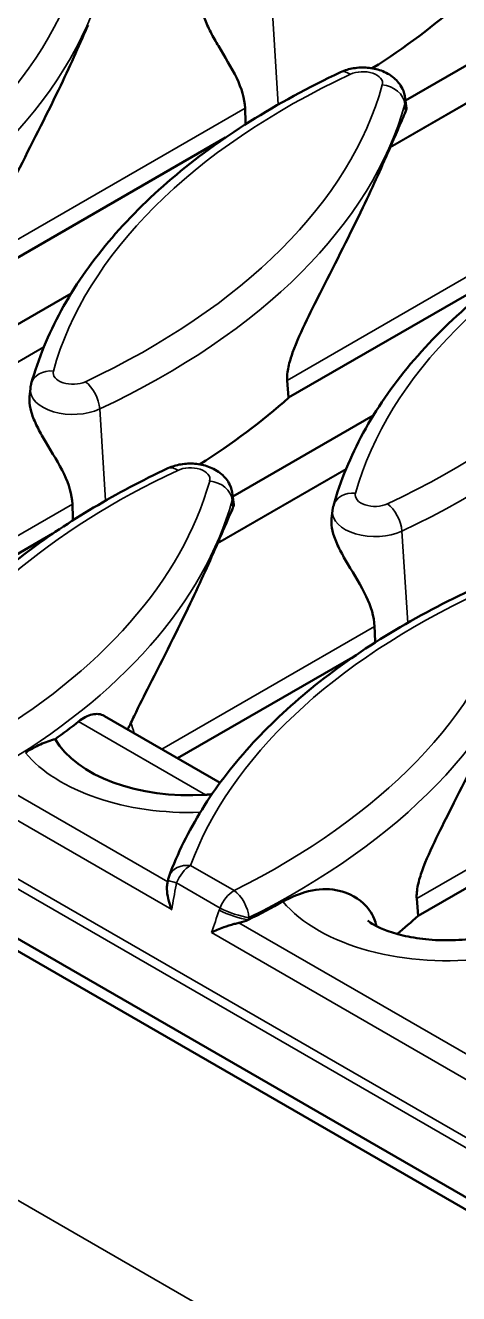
# Model space of a CAD drawing. Header units: millimetres. Extents: x 0 to 1485, y 0 to 1050.
# Drawn here: x 115.34 to 129.53, y 263.75 to 305.34 of the extents above; entities that cross this region are included whole.
import ezdxf

# ---------------------------------------------------------------- set-up
doc = ezdxf.new("R2010")
doc.units = ezdxf.units.MM
doc.header["$LTSCALE"] = 2.5
doc.layers.add('Sichtbar (ISO)', color=7, linetype='Continuous', lineweight=50)
doc.layers.add('Sichtbar schmal (ISO)', color=7, linetype='Continuous', lineweight=35)

msp = doc.modelspace()

# ---------------------------------------------------------------- linework, layer by layer
at = {"layer": 'Sichtbar (ISO)'}
for p, q in [((127.791, 302.872), (132.393, 305.528)), ((416.86, 100.751), (63.307, 304.875)), ((63.837, 304.977), (240.26, 203.119)), ((127.785, 302.934), (127.819, 302.617)), ((121.894, 301.657), (114.063, 297.136)), ((131.793, 297.652), (123.963, 293.131)), ((112.235, 293.89), (116.837, 296.547)), ((123.963, 293.131), (123.917, 293.698)), ((115.501, 293.434), (115.472, 293.159)), ((122.134, 289.885), (126.736, 292.542)), ((122.128, 289.948), (122.162, 289.631)), ((125.401, 289.429), (125.371, 289.155)), ((116.237, 288.671), (110.7, 285.474)), ((126.137, 284.666), (120.326, 281.311)), ((121.72, 280.507), (117.934, 282.692)), ((136.036, 280.662), (128.206, 276.141)), ((128.206, 276.141), (128.16, 276.707))]:
    msp.add_line(p, q, dxfattribs=at)
msp.add_arc((120.748, 277.178), 0.75, 159.7795, 169.4304, dxfattribs=at)
for centre, major_axis, ratio, start_param, end_param in [((105.726, 314.992), (28.411, 0), 0.57735, 5.542918, 5.711515), ((100.07, 305.272), (28.061, 0), 0.57735, 6.037665, 6.038748), ((100.07, 302.006), (28.411, 0), 0.57735, 5.542918, 5.711515), ((94.413, 292.286), (28.061, 0), 0.57735, 6.037665, 6.038748), ((94.413, 292.082), (-28.083, 0), 0.57735, 2.465422, 2.510055), ((120.708, 282.757), (-4.617, 0), 0.57735, 0.313443, 1.685451), ((184.445, 261.48), (-7.447, -83.255), 0.790394, 4.592082, 4.593774), ((104.312, 288.281), (28.061, 0), 0.57735, 5.423994, 5.478745), ((104.312, 285.015), (28.411, 0), 0.57735, 5.667965, 5.711515)]:
    msp.add_ellipse(centre, major_axis=major_axis, ratio=ratio, start_param=start_param, end_param=end_param, dxfattribs=at)
for points, knots in [([(105.632, 297.596), (105.858, 298.41), (106.187, 299.211), (107.035, 300.766), (107.554, 301.52), (108.769, 302.969), (109.464, 303.663), (111.013, 304.981), (111.867, 305.604), (113.716, 306.768), (114.711, 307.309), (115.766, 307.804)], [5.6570493, 5.6570493, 5.6570493, 5.6570493, 5.8027839, 5.8027839, 5.9485186, 5.9485186, 6.0942532, 6.0942532, 6.2399879, 6.2399879, 6.3857225, 6.3857225, 6.3857225, 6.3857225]), ([(121.129, 306.145), (121.122, 306.082), (121.121, 306.015), (121.138, 305.822), (121.17, 305.691), (121.259, 305.426), (121.329, 305.27), (121.489, 304.957), (121.578, 304.801), (121.867, 304.312), (122.093, 303.958), (122.418, 303.276), (122.521, 302.944), (122.534, 302.62)], [3.8013839, 3.8013839, 3.8013839, 3.8013839, 3.8486369, 3.8486369, 3.9329934, 3.9329934, 4.0314686, 4.0314686, 4.1299438, 4.1299438, 4.3729414, 4.3729414, 4.5970062, 4.5970062, 4.5970062, 4.5970062]), ([(114.018, 297.703), (114.013, 297.767), (114.013, 297.836), (114.027, 297.985), (114.04, 298.064), (114.091, 298.303), (114.143, 298.466), (114.323, 298.97), (114.489, 299.331), (114.826, 300.033), (114.998, 300.372), (115.612, 301.582), (116.085, 302.509), (116.843, 304.1), (117.146, 304.778), (117.389, 305.339)], [0.001445, 0.001445, 0.001445, 0.001445, 0.046776, 0.046776, 0.093551, 0.093551, 0.187102, 0.187102, 0.417891, 0.417891, 0.64868, 0.64868, 1.339149, 1.339149, 1.926999, 1.926999, 1.926999, 1.926999]), ([(125.666, 303.8), (125.804, 303.865), (125.945, 303.905), (126.24, 303.955), (126.393, 303.961), (126.698, 303.936), (126.849, 303.905), (127.143, 303.798), (127.286, 303.722), (127.522, 303.519), (127.62, 303.405), (127.738, 303.163), (127.772, 303.051), (127.785, 302.934)], [0.102537, 0.102537, 0.102537, 0.102537, 0.502627, 0.502627, 0.927097, 0.927097, 1.350551, 1.350551, 1.766423, 1.766423, 2.082244, 2.082244, 2.294291, 2.294291, 2.294291, 2.294291]), ([(115.531, 293.591), (115.758, 294.405), (116.086, 295.206), (116.934, 296.761), (117.454, 297.515), (118.668, 298.964), (119.363, 299.659), (120.912, 300.976), (121.767, 301.599), (123.616, 302.763), (124.611, 303.304), (125.666, 303.8)], [5.6570493, 5.6570493, 5.6570493, 5.6570493, 5.8027839, 5.8027839, 5.9485186, 5.9485186, 6.0942532, 6.0942532, 6.2399879, 6.2399879, 6.3857225, 6.3857225, 6.3857225, 6.3857225]), ([(127.296, 301.351), (127.394, 301.578), (127.484, 301.789), (127.647, 302.168), (127.724, 302.348), (127.796, 302.506)], [5.6696828, 5.6696828, 5.6696828, 5.6696828, 5.9076607, 5.9076607, 6.1399115, 6.1399115, 6.1399115, 6.1399115]), ([(123.917, 293.698), (123.912, 293.762), (123.913, 293.832), (123.926, 293.98), (123.939, 294.059), (123.991, 294.298), (124.042, 294.461), (124.223, 294.966), (124.389, 295.326), (124.725, 296.028), (124.897, 296.367), (125.511, 297.577), (125.985, 298.505), (126.742, 300.095), (127.045, 300.773), (127.289, 301.334)], [0.001445, 0.001445, 0.001445, 0.001445, 0.046776, 0.046776, 0.093551, 0.093551, 0.187102, 0.187102, 0.417891, 0.417891, 0.64868, 0.64868, 1.339149, 1.339149, 1.926999, 1.926999, 1.926999, 1.926999]), ([(125.431, 289.587), (125.657, 290.401), (125.986, 291.201), (126.834, 292.756), (127.353, 293.511), (128.568, 294.96), (129.263, 295.654), (130.812, 296.971), (131.666, 297.594), (133.515, 298.758), (134.51, 299.3), (135.565, 299.795)], [5.6570493, 5.6570493, 5.6570493, 5.6570493, 5.8027839, 5.8027839, 5.9485186, 5.9485186, 6.0942532, 6.0942532, 6.2399879, 6.2399879, 6.3857225, 6.3857225, 6.3857225, 6.3857225]), ([(115.501, 293.434), (115.502, 293.445), (115.504, 293.456), (115.507, 293.477), (115.508, 293.488), (115.512, 293.509), (115.514, 293.519), (115.518, 293.54), (115.521, 293.55), (115.526, 293.571), (115.528, 293.581), (115.531, 293.591)], [5.5596905, 5.5596905, 5.5596905, 5.5596905, 5.57916226, 5.57916226, 5.59863402, 5.59863402, 5.61810578, 5.61810578, 5.63757754, 5.63757754, 5.6570493, 5.6570493, 5.6570493, 5.6570493]), ([(115.472, 293.159), (115.465, 293.096), (115.465, 293.029), (115.481, 292.836), (115.513, 292.705), (115.603, 292.44), (115.672, 292.283), (115.832, 291.971), (115.922, 291.815), (116.211, 291.326), (116.437, 290.971), (116.761, 290.29), (116.864, 289.958), (116.877, 289.634)], [3.8013839, 3.8013839, 3.8013839, 3.8013839, 3.8486369, 3.8486369, 3.9329934, 3.9329934, 4.0314686, 4.0314686, 4.1299438, 4.1299438, 4.3729414, 4.3729414, 4.5970062, 4.5970062, 4.5970062, 4.5970062]), ([(110.798, 282.894), (111.134, 283.525), (111.532, 284.14), (112.447, 285.334), (112.963, 285.913), (114.104, 287.026), (114.729, 287.561), (116.078, 288.581), (116.803, 289.066), (118.341, 289.982), (119.155, 290.413), (120.009, 290.814)], [5.7963505, 5.7963505, 5.7963505, 5.7963505, 5.9142249, 5.9142249, 6.0320993, 6.0320993, 6.1499737, 6.1499737, 6.2678481, 6.2678481, 6.3857225, 6.3857225, 6.3857225, 6.3857225]), ([(120.009, 290.814), (120.147, 290.878), (120.288, 290.919), (120.583, 290.969), (120.736, 290.975), (121.041, 290.95), (121.192, 290.919), (121.486, 290.811), (121.63, 290.736), (121.866, 290.533), (121.963, 290.419), (122.081, 290.177), (122.115, 290.065), (122.128, 289.948)], [0.102537, 0.102537, 0.102537, 0.102537, 0.502627, 0.502627, 0.927097, 0.927097, 1.350551, 1.350551, 1.766423, 1.766423, 2.082244, 2.082244, 2.294291, 2.294291, 2.294291, 2.294291]), ([(121.639, 288.365), (121.682, 288.463), (121.722, 288.557), (121.898, 288.966), (122.027, 289.273), (122.139, 289.519)], [5.4826973, 5.4826973, 5.4826973, 5.4826973, 5.5850708, 5.5850708, 5.9462229, 5.9462229, 5.9462229, 5.9462229]), ([(125.401, 289.429), (125.402, 289.44), (125.403, 289.451), (125.406, 289.472), (125.408, 289.483), (125.412, 289.504), (125.414, 289.514), (125.418, 289.535), (125.42, 289.546), (125.425, 289.566), (125.428, 289.576), (125.431, 289.587)], [5.5596905, 5.5596905, 5.5596905, 5.5596905, 5.57916226, 5.57916226, 5.59863402, 5.59863402, 5.61810578, 5.61810578, 5.63757754, 5.63757754, 5.6570493, 5.6570493, 5.6570493, 5.6570493]), ([(125.371, 289.155), (125.365, 289.091), (125.364, 289.024), (125.381, 288.831), (125.413, 288.7), (125.502, 288.435), (125.572, 288.279), (125.731, 287.966), (125.821, 287.81), (126.11, 287.321), (126.336, 286.967), (126.661, 286.285), (126.764, 285.954), (126.777, 285.629)], [3.8013839, 3.8013839, 3.8013839, 3.8013839, 3.8486369, 3.8486369, 3.9329934, 3.9329934, 4.0314686, 4.0314686, 4.1299438, 4.1299438, 4.3729414, 4.3729414, 4.5970062, 4.5970062, 4.5970062, 4.5970062]), ([(118.793, 282.465), (118.829, 282.541), (118.864, 282.616), (119.069, 283.042), (119.24, 283.381), (119.855, 284.591), (120.328, 285.519), (121.085, 287.109), (121.388, 287.787), (121.632, 288.348)], [0.368707, 0.368707, 0.368707, 0.368707, 0.417891, 0.417891, 0.64868, 0.64868, 1.339149, 1.339149, 1.926999, 1.926999, 1.926999, 1.926999]), ([(120.044, 277.438), (120.32, 278.186), (120.682, 278.919), (121.569, 280.342), (122.093, 281.032), (123.291, 282.358), (123.964, 282.993), (125.447, 284.201), (126.256, 284.774), (127.996, 285.847), (128.926, 286.348), (129.908, 286.809)], [5.7073242, 5.7073242, 5.7073242, 5.7073242, 5.8430039, 5.8430039, 5.9786835, 5.9786835, 6.1143632, 6.1143632, 6.2500429, 6.2500429, 6.3857225, 6.3857225, 6.3857225, 6.3857225]), ([(128.16, 276.707), (128.155, 276.771), (128.156, 276.841), (128.169, 276.989), (128.182, 277.068), (128.233, 277.307), (128.285, 277.47), (128.465, 277.975), (128.631, 278.335), (128.968, 279.037), (129.14, 279.377), (129.754, 280.586), (130.227, 281.514), (130.985, 283.104), (131.288, 283.782), (131.531, 284.343)], [0.001445, 0.001445, 0.001445, 0.001445, 0.046776, 0.046776, 0.093551, 0.093551, 0.187102, 0.187102, 0.417891, 0.417891, 0.64868, 0.64868, 1.339149, 1.339149, 1.926999, 1.926999, 1.926999, 1.926999]), ([(117.934, 282.692), (117.931, 282.694), (117.927, 282.696), (117.81, 282.76), (117.672, 282.777), (117.378, 282.707), (117.224, 282.624), (117.079, 282.51)], [1.516148, 1.516148, 1.516148, 1.516148, 1.5213938, 1.5213938, 1.6734166, 1.6734166, 1.8200585, 1.8200585, 1.8200585, 1.8200585]), ([(115.337, 281.491), (115.503, 281.598), (115.667, 281.688), (115.996, 281.837), (116.159, 281.894), (116.316, 281.935)], [-0.9769019, -0.9769019, -0.9769019, -0.9769019, -0.8908267, -0.8908267, -0.8024004, -0.8024004, -0.8024004, -0.8024004]), ([(121.237, 280.109), (121.252, 280.11), (121.267, 280.111), (121.298, 280.114), (121.314, 280.115), (121.36, 280.12), (121.391, 280.123), (121.432, 280.129), (121.443, 280.131), (121.454, 280.133)], [-0.59219053, -0.59219053, -0.59219053, -0.59219053, -0.57915957, -0.57915957, -0.56542167, -0.56542167, -0.53824893, -0.53824893, -0.52815292, -0.52815292, -0.52815292, -0.52815292]), ([(120.13, 276.345), (120.129, 276.347), (120.129, 276.348), (120.083, 276.469), (120.045, 276.59), (119.993, 276.813), (119.977, 276.92), (119.973, 277.074), (119.976, 277.128), (119.985, 277.177)], [-0.000881, -0.000881, -0.000881, -0.000881, 0, 0, 0.0813896, 0.0813896, 0.1578758, 0.1578758, 0.2026582, 0.2026582, 0.2026582, 0.2026582]), ([(123.773, 276.609), (124.016, 276.744), (124.257, 276.846), (124.819, 277.008), (125.127, 277.035), (125.839, 276.951), (126.174, 276.769), (126.557, 276.413), (126.682, 276.245), (126.793, 275.972), (126.818, 275.893), (126.836, 275.807)], [-0.9096801, -0.9096801, -0.9096801, -0.9096801, -0.7730773, -0.7730773, -0.5823149, -0.5823149, -0.2954765, -0.2954765, -0.1097811, -0.1097811, -0.0423433, -0.0423433, -0.0423433, -0.0423433]), ([(122.333, 275.91), (122.283, 275.9), (122.232, 275.888), (122.063, 275.844), (121.945, 275.806), (121.69, 275.714), (121.553, 275.655), (121.432, 275.595), (121.431, 275.595), (121.43, 275.595)], [0.0654967, 0.0654967, 0.0654967, 0.0654967, 0.0974166, 0.0974166, 0.1698811, 0.1698811, 0.2646411, 0.2646411, 0.2653813, 0.2653813, 0.2653813, 0.2653813]), ([(126.559, 275.986), (126.559, 275.986), (126.567, 275.979), (126.612, 275.941), (126.673, 275.897), (126.857, 275.793), (126.982, 275.733), (127.295, 275.612), (127.488, 275.551), (127.933, 275.444), (128.188, 275.401), (128.735, 275.344), (129.029, 275.333), (129.612, 275.35), (129.901, 275.378), (130.432, 275.466), (130.675, 275.525), (130.937, 275.609), (130.987, 275.626), (131.035, 275.643)], [1.310535, 1.310535, 1.310535, 1.310535, 1.402673, 1.402673, 1.581342, 1.581342, 1.765012, 1.765012, 1.96381, 1.96381, 2.179172, 2.179172, 2.406228, 2.406228, 2.636125, 2.636125, 2.858614, 2.858614, 2.913728, 2.913728, 2.913728, 2.913728])]:
    msp.add_open_spline(points, degree=3, knots=knots, dxfattribs=at)
for points, degree in [([(122.534, 302.62), (122.545, 302.36), (122.556, 302.096)], 2), ([(127.796, 302.506), (127.814, 302.546), (127.822, 302.584), (127.819, 302.617)], 3), ([(116.877, 289.634), (116.888, 289.374), (116.899, 289.109)], 2), ([(122.139, 289.519), (122.157, 289.56), (122.165, 289.598), (122.162, 289.631)], 3), ([(126.777, 285.629), (126.788, 285.369), (126.799, 285.105)], 2), ([(118.688, 282.257), (118.722, 282.319), (118.757, 282.388), (118.793, 282.465)], 3), ([(122.637, 276.012), (122.548, 275.967), (122.445, 275.932), (122.333, 275.91)], 3)]:
    msp.add_open_spline(points, degree=degree, dxfattribs=at)
at = {"layer": 'Sichtbar schmal (ISO)'}
for p, q in [((240.374, 204.683), (63.95, 306.541)), ((240.443, 204.975), (64.019, 306.833)), ((123.623, 302.741), (123.43, 305.746)), ((127.289, 301.334), (131.495, 303.763)), ((131.502, 303.779), (127.296, 301.351)), ((127.796, 302.506), (127.77, 302.757)), ((122.534, 302.62), (114.018, 297.703)), ((132.434, 298.615), (123.917, 293.698)), ((111.732, 292.353), (115.939, 294.781)), ((115.945, 294.798), (111.74, 292.37)), ((117.967, 289.754), (117.773, 292.76)), ((121.632, 288.348), (125.838, 290.776)), ((125.845, 290.793), (121.639, 288.365)), ((116.877, 289.634), (110.658, 286.043)), ((122.139, 289.519), (122.113, 289.77)), ((127.866, 285.75), (127.672, 288.755)), ((126.777, 285.629), (119.812, 281.608)), ((117.079, 282.51), (121.237, 280.109)), ((136.676, 281.624), (128.16, 276.707)), ((120, 277.257), (113.973, 280.737)), ((120.13, 276.345), (113.086, 280.412)), ((120.748, 277.791), (122.174, 276.968)), ((121.715, 276.396), (120.289, 277.219)), ((150.549, 259.619), (122.333, 275.91)), ((150.531, 258.793), (121.43, 275.595)), ((121.587, 263.062), (106.042, 272.037))]:
    msp.add_line(p, q, dxfattribs=at)
for centre, major_axis, ratio, start_param, end_param in [((133.317, 295.507), (-27.308, 0), 0.57735, 5.39525, 6.123923), ((90.17, 309.889), (27.308, 0), 0.57735, 5.39525, 6.123923), ((90.17, 309.33), (28.055, 0), 0.57735, 5.39525, 6.123923), ((143.216, 291.502), (-27.308, 0), 0.57735, 5.39525, 6.123923), ((125.984, 303.121), (-0.319, 0.679), 0.515222, 5.544059, 6.283185), ((126.393, 303.443), (0.647, 0), 0.57735, 6.123923, 8.536843), ((100.07, 305.884), (27.308, 0), 0.57735, 5.39525, 6.123923), ((127.032, 302.772), (0.723, -0.201), 0.806163, 0.307895, 1.791425), ((100.07, 305.325), (28.055, 0), 0.57735, 5.39525, 6.123923), ((126.393, 302.884), (1.394, 0), 0.57735, 6.123923, 6.345089), ((153.116, 287.498), (-27.308, 0), 0.57735, 5.39525, 6.123923), ((109.969, 301.88), (27.308, 0), 0.57735, 5.39525, 6.123923), ((109.969, 301.321), (28.055, 0), 0.57735, 5.39525, 6.123923), ((116.254, 293.39), (-0.723, 0.201), 0.806163, 4.933018, 6.283185), ((116.893, 293.943), (-0.647, 0), 0.57735, 6.123923, 8.536843), ((117.301, 293.041), (0.319, -0.679), 0.515222, 0.918936, 2.402466), ((116.893, 293.384), (-1.394, 0), 0.57735, 6.221282, 8.536843), ((137.559, 278.516), (-27.308, 0), 0.57735, 5.39525, 5.984622), ((120.328, 290.135), (-0.319, 0.679), 0.515222, 5.544059, 6.283185), ((120.736, 290.457), (0.647, 0), 0.57735, 6.123923, 8.536843), ((94.413, 292.898), (27.308, 0), 0.57735, 5.502154, 6.123923), ((121.375, 289.786), (0.723, -0.201), 0.806163, 0.307895, 1.791425), ((120.736, 289.898), (1.394, 0), 0.57735, 6.123923, 6.345089), ((126.153, 289.385), (-0.723, 0.201), 0.806163, 4.933018, 6.283185), ((126.792, 289.939), (-0.647, 0), 0.57735, 6.123923, 8.536843), ((94.413, 292.339), (28.055, 0), 0.57735, 5.502154, 6.123923), ((126.792, 289.38), (-1.394, 0), 0.57735, 6.221282, 8.536843), ((127.201, 289.036), (0.319, -0.679), 0.515222, 0.918936, 2.402466), ((147.459, 274.511), (-27.308, 0), 0.57735, 5.39525, 6.073648), ((104.312, 288.894), (27.308, 0), 0.57735, 5.425365, 6.123923), ((104.312, 288.335), (28.055, 0), 0.57735, 5.425365, 6.123923), ((116.505, 282.408), (-1.825, 3.161), 0.57735, 4.308408, 4.407837), ((120.708, 282.961), (-5.945, 0), 0.57735, 0.442665, 1.631067), ((120.748, 277.178), (-0.704, 0.259), 0.798638, 4.998485, 6.283185), ((120.748, 277.178), (0.375, 0.65), 0.57735, 0.785398, 1.832596), ((120.748, 277.178), (-0.737, 0.138), 0.074048, 0, 0.91219), ((122.174, 276.355), (-0.375, -0.65), 0.57735, 3.926991, 4.974188), ((122.174, 276.355), (0.335, -0.671), 0.53406, 0.906346, 2.389876), ((129.126, 278.101), (-5.945, 0), 0.57735, 0.449646, 1.809962), ((122.149, 276.285), (-0.708, 0.249), 0.188659, 0.932474, 2.395881), ((122.174, 276.355), (0.708, -0.248), 0.188261, 4.073962, 5.538554)]:
    msp.add_ellipse(centre, major_axis=major_axis, ratio=ratio, start_param=start_param, end_param=end_param, dxfattribs=at)
for points, knots in [([(120.289, 277.219), (120.284, 277.195), (120.28, 277.17), (120.226, 276.879), (120.177, 276.612), (120.13, 276.345)], [-1.1281067, -1.1281067, -1.1281067, -1.1281067, -1.12652895, -1.12652895, -1.10933467, -1.10933467, -1.10933467, -1.10933467]), ([(121.69, 276.326), (121.691, 276.329), (121.692, 276.332), (121.7, 276.356), (121.708, 276.376), (121.715, 276.396)], [-1.492026728, -1.492026728, -1.492026728, -1.492026728, -1.491850057, -1.491850057, -1.490657171, -1.490657171, -1.490657171, -1.490657171]), ([(122.663, 276.082), (122.655, 276.062), (122.648, 276.042), (122.639, 276.018), (122.638, 276.015), (122.637, 276.012)], [1.490657171, 1.490657171, 1.490657171, 1.490657171, 1.491850057, 1.491850057, 1.492026728, 1.492026728, 1.492026728, 1.492026728])]:
    msp.add_open_spline(points, degree=3, knots=knots, dxfattribs=at)
msp.add_open_spline([(121.43, 275.595), (121.518, 275.838), (121.604, 276.082), (121.69, 276.326)], degree=3, dxfattribs=at)

doc.saveas('drawing.dxf')
